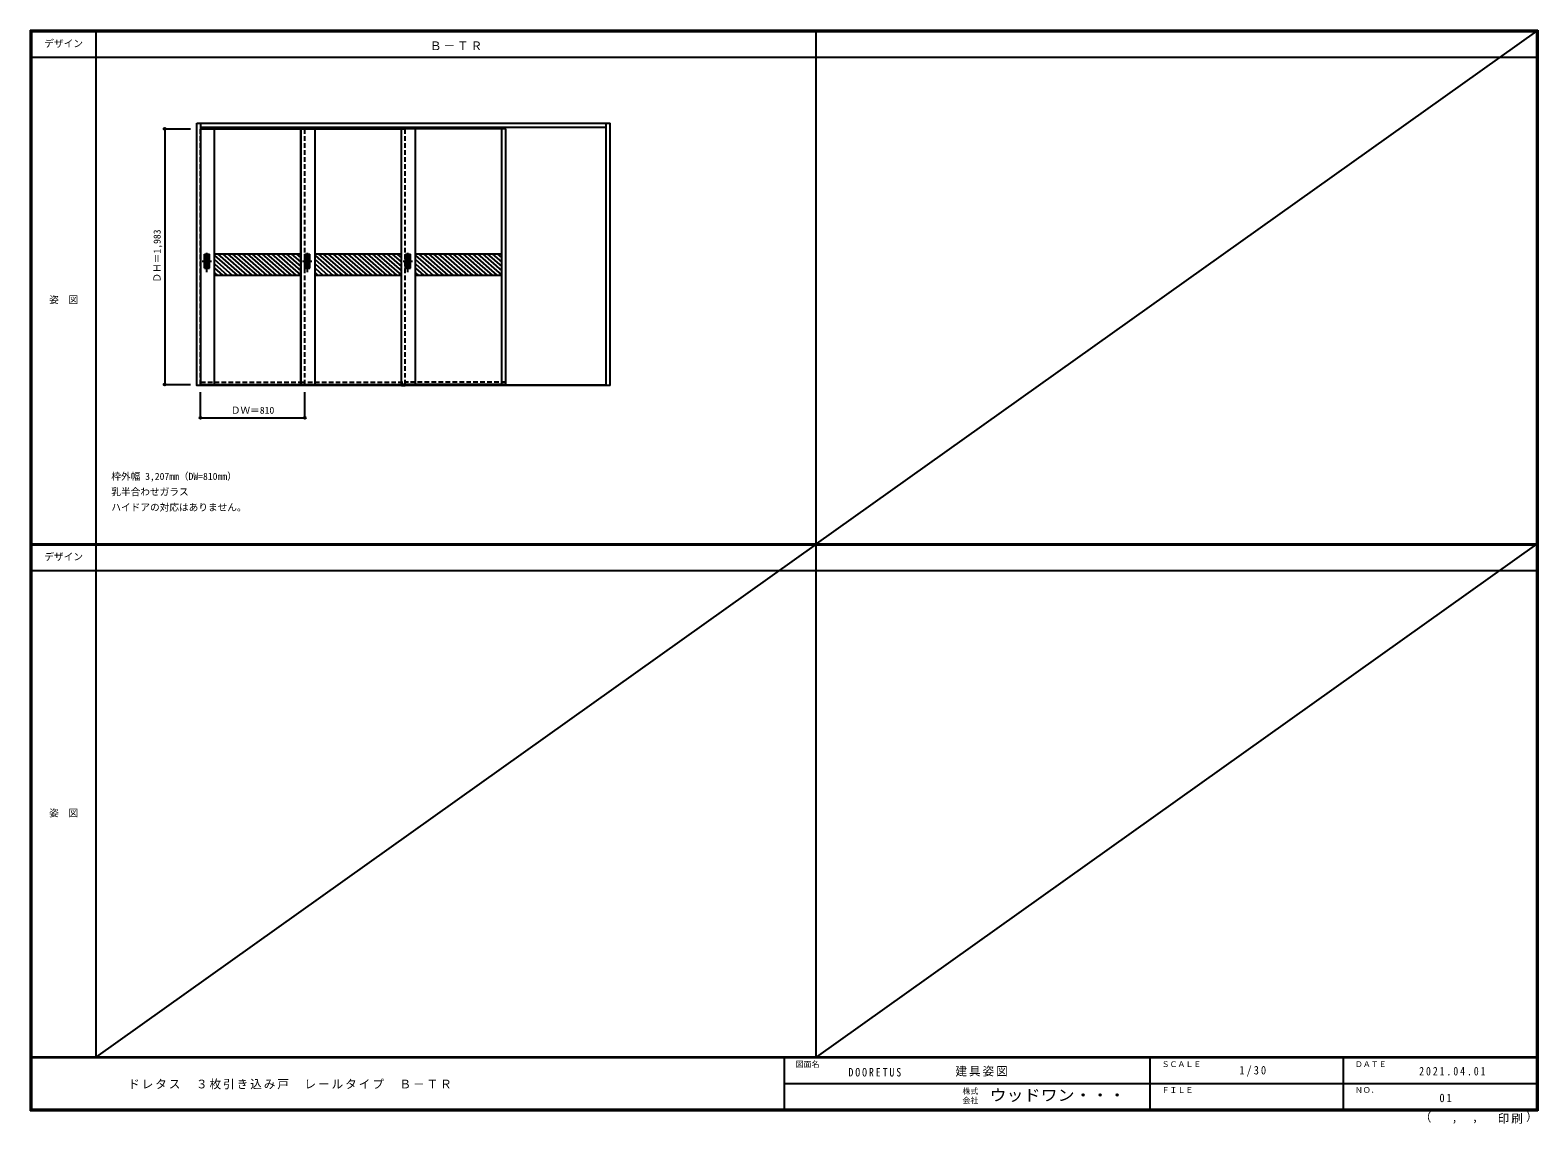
# Model space of a CAD drawing. Units: millimetres, scale not verified. Extents: x -6000 to 5700, y -4307 to 4175.
import ezdxf
from ezdxf.enums import TextEntityAlignment as Align

# ---------------------------------------------------------------- set-up
doc = ezdxf.new("R2010")
doc.units = ezdxf.units.MM
doc.header["$LTSCALE"] = 30
doc.header["$PDMODE"] = 32
doc.header["$PDSIZE"] = 15
doc.linetypes.add('CHAIN1', pattern=[8, 5, -1, 1, -1])
doc.linetypes.add('DASHED1', pattern=[1.8, 1.2, -0.6])
for name, color, linetype in [('0-2_扉', 7, 'Continuous'), ('0-4_枠', 3, 'Continuous'), ('0-6_引手', 7, 'Continuous'), ('0-A_文字', 7, 'Continuous'), ('0-B_寸法', 4, 'Continuous'), ('0-C_ハッチ', 4, 'Continuous'), ('F-1_枠', 6, 'Continuous'), ('F-A_文字', 7, 'Continuous')]:
    doc.layers.add(name, color=color, linetype=linetype)
doc.styles.add('ＭＳ ゴシック', font='')
doc.styles.get('ＭＳ ゴシック').set_extended_font_data('MS Gothic')

msp = doc.modelspace()

# ---------------------------------------------------------------- linework, layer by layer
at = {"layer": '0-2_扉'}
for p, q in [((-4676.15, 3409), (-3869.15, 3409)), ((-4569.15, 1426), (-4569.15, 3409)), ((-3899.15, 1426), (-3899.15, 3409)), ((-3899.15, 3409), (-3089.15, 3409)), ((-3897.15, 1426), (-3897.15, 3409)), ((-3789.15, 1426), (-3789.15, 3409)), ((-3119.15, 1426), (-3119.15, 3409)), ((-2309.15, 3409), (-3119.15, 3409)), ((-3117.15, 1426), (-3117.15, 3409)), ((-3009.15, 1426), (-3009.15, 3409)), ((-2339.15, 1426), (-2339.15, 3409)), ((-2309.15, 1426), (-2309.15, 3409)), ((-4569.15, 2441), (-3899.15, 2441)), ((-3789.15, 2441), (-3119.15, 2441)), ((-3009.15, 2441), (-2339.15, 2441)), ((-4569.15, 2276), (-3899.15, 2276)), ((-3789.15, 2276), (-3119.15, 2276)), ((-3009.15, 2276), (-2339.15, 2276)), ((-4676.15, 1426), (-3869.15, 1426)), ((-3899.15, 1426), (-3089.15, 1426)), ((-2309.15, 1426), (-3119.15, 1426))]:
    msp.add_line(p, q, dxfattribs=at)
at = {"layer": '0-2_扉', "linetype": 'DASHED1'}
for p, q in [((-4676.15, 1444), (-3899.15, 1444)), ((-3899.15, 1444), (-3089.15, 1444)), ((-2309.15, 1444), (-3089.15, 1444))]:
    msp.add_line(p, q, dxfattribs=at)
at = {"layer": '0-4_枠'}
for p, q in [((-4706.15, 3453), (-1499.15, 3453)), ((-4676.15, 1418), (-4676.15, 3453)), ((-4676.15, 3423), (-1529.15, 3423)), ((-1529.15, 1418), (-1529.15, 3453)), ((-1499.15, 1418), (-1499.15, 3453)), ((-1529.15, 1421), (-4676.15, 1421)), ((-1529.15, 1418), (-4676.15, 1418)), ((-3119.15, 1418), (-3089.15, 1418)), ((-1499.15, 1418), (-1529.15, 1418))]:
    msp.add_line(p, q, dxfattribs=at)
at = {"layer": '0-4_枠', "color": 4, "linetype": 'DASHED1'}
for p, q in [((-4679.15, 1426), (-4679.15, 3409)), ((-4676.15, 3409), (-4679.15, 3409)), ((-3869.15, 1426), (-3869.15, 3409)), ((-3089.15, 1426), (-3089.15, 3409)), ((-2339.15, 1421), (-2339.15, 3423)), ((-2309.15, 1421), (-2309.15, 3423)), ((-4676.15, 1426), (-4679.15, 1426))]:
    msp.add_line(p, q, dxfattribs=at)
at = {"layer": '0-4_枠'}
msp.add_lwpolyline([(-4676.15, 1418), (-4706.15, 1418), (-4706.15, 3453)], dxfattribs=at)
at = {"layer": '0-6_引手', "linetype": 'CHAIN1'}
for p, q in [((-4628.15, 2298.27), (-4628.15, 2469.12)), ((-3848.15, 2298.27), (-3848.15, 2469.12)), ((-3068.15, 2298.27), (-3068.15, 2469.12)), ((-4666.22, 2383.5), (-4593.71, 2383.5)), ((-3886.22, 2383.5), (-3813.71, 2383.5)), ((-3106.22, 2383.5), (-3033.71, 2383.5))]:
    msp.add_line(p, q, dxfattribs=at)
at = {"layer": '0-6_引手'}
for p, q in [((-4647.15, 2438.5), (-4609.15, 2438.5)), ((-4647.15, 2328.5), (-4647.15, 2438.5)), ((-4640.65, 2422.5), (-4615.65, 2422.5)), ((-4640.65, 2344.5), (-4640.65, 2422.5)), ((-4640.65, 2344.5), (-4615.65, 2344.5)), ((-4615.65, 2344.5), (-4615.65, 2422.5)), ((-4609.15, 2328.5), (-4609.15, 2438.5)), ((-3867.15, 2438.5), (-3829.15, 2438.5)), ((-3867.15, 2328.5), (-3867.15, 2438.5)), ((-3860.65, 2422.5), (-3835.65, 2422.5)), ((-3860.65, 2344.5), (-3860.65, 2422.5)), ((-3860.65, 2344.5), (-3835.65, 2344.5)), ((-3835.65, 2344.5), (-3835.65, 2422.5)), ((-3829.15, 2328.5), (-3829.15, 2438.5)), ((-3087.15, 2438.5), (-3049.15, 2438.5)), ((-3087.15, 2328.5), (-3087.15, 2438.5)), ((-3080.65, 2422.5), (-3055.65, 2422.5)), ((-3080.65, 2344.5), (-3080.65, 2422.5)), ((-3080.65, 2344.5), (-3055.65, 2344.5)), ((-3055.65, 2344.5), (-3055.65, 2422.5)), ((-3049.15, 2328.5), (-3049.15, 2438.5)), ((-4647.15, 2328.5), (-4609.15, 2328.5)), ((-3867.15, 2328.5), (-3829.15, 2328.5)), ((-3087.15, 2328.5), (-3049.15, 2328.5))]:
    msp.add_line(p, q, dxfattribs=at)
at = {"layer": '0-6_引手', "linetype": 'DASHED1'}
for p, q in [((-4612.15, 2332.5), (-4612.15, 2434.5)), ((-3832.15, 2332.5), (-3832.15, 2434.5)), ((-3052.15, 2332.5), (-3052.15, 2434.5)), ((-4644.15, 2332.5), (-4612.15, 2332.5)), ((-3864.15, 2332.5), (-3832.15, 2332.5)), ((-3084.15, 2332.5), (-3052.15, 2332.5))]:
    msp.add_line(p, q, dxfattribs=at)
for points in [[(-4644.15, 2332.5), (-4644.15, 2434.5), (-4612.15, 2434.5)], [(-3864.15, 2332.5), (-3864.15, 2434.5), (-3832.15, 2434.5)], [(-3084.15, 2332.5), (-3084.15, 2434.5), (-3052.15, 2434.5)]]:
    msp.add_lwpolyline(points, dxfattribs=at)
at = {"layer": '0-B_寸法'}
for p, q in [((-4956.15, 3409), (-4756.15, 3409)), ((-4956.15, 3409), (-4956.15, 1426)), ((-4956.15, 1426), (-4756.15, 1426)), ((-4679.15, 1168), (-4679.15, 1368)), ((-3869.15, 1168), (-3869.15, 1368)), ((-4679.15, 1168), (-3869.15, 1168))]:
    msp.add_line(p, q, dxfattribs=at)
at = {"layer": '0-B_寸法', "color": 7}
for p in [(-4956.15, 3409), (-4956.15, 1426), (-4679.15, 1168), (-3869.15, 1168)]:
    msp.add_point(p, dxfattribs=at)
at = {"layer": '0-C_ハッチ'}
for p, q in [((-4569.15, 2428.41), (-4394.16, 2276)), ((-4569.15, 2395.26), (-4432.22, 2276)), ((-4569.15, 2362.11), (-4470.29, 2276)), ((-4545.54, 2441), (-4356.1, 2276)), ((-4507.48, 2441), (-4318.03, 2276)), ((-4469.41, 2441), (-4279.97, 2276)), ((-4431.35, 2441), (-4241.9, 2276)), ((-4393.28, 2441), (-4203.84, 2276)), ((-4355.22, 2441), (-4165.77, 2276)), ((-4317.15, 2441), (-4127.71, 2276)), ((-4279.09, 2441), (-4089.64, 2276)), ((-4241.02, 2441), (-4051.58, 2276)), ((-4202.96, 2441), (-4013.52, 2276)), ((-4164.9, 2441), (-3975.45, 2276)), ((-4126.83, 2441), (-3937.39, 2276)), ((-4088.77, 2441), (-3899.32, 2276)), ((-4050.7, 2441), (-3899.15, 2309)), ((-4012.64, 2441), (-3899.15, 2342.16)), ((-3974.57, 2441), (-3899.15, 2375.31)), ((-3936.51, 2441), (-3899.15, 2408.46)), ((-3789.15, 2428.41), (-3614.16, 2276)), ((-3789.15, 2395.26), (-3652.22, 2276)), ((-3789.15, 2362.11), (-3690.29, 2276)), ((-3765.54, 2441), (-3576.1, 2276)), ((-3727.48, 2441), (-3538.03, 2276)), ((-3689.41, 2441), (-3499.97, 2276)), ((-3651.35, 2441), (-3461.9, 2276)), ((-3613.28, 2441), (-3423.84, 2276)), ((-3575.22, 2441), (-3385.77, 2276)), ((-3537.15, 2441), (-3347.71, 2276)), ((-3499.09, 2441), (-3309.64, 2276)), ((-3461.02, 2441), (-3271.58, 2276)), ((-3422.96, 2441), (-3233.52, 2276)), ((-3384.9, 2441), (-3195.45, 2276)), ((-3346.83, 2441), (-3157.39, 2276)), ((-3308.77, 2441), (-3119.32, 2276)), ((-3270.7, 2441), (-3119.15, 2309)), ((-3232.64, 2441), (-3119.15, 2342.16)), ((-3194.57, 2441), (-3119.15, 2375.31)), ((-3156.51, 2441), (-3119.15, 2408.46)), ((-3009.15, 2428.41), (-2834.16, 2276)), ((-3009.15, 2395.26), (-2872.22, 2276)), ((-3009.15, 2362.11), (-2910.29, 2276)), ((-2985.54, 2441), (-2796.1, 2276)), ((-2947.48, 2441), (-2758.03, 2276)), ((-2909.41, 2441), (-2719.97, 2276)), ((-2871.35, 2441), (-2681.9, 2276)), ((-2833.28, 2441), (-2643.84, 2276)), ((-2795.22, 2441), (-2605.77, 2276)), ((-2757.15, 2441), (-2567.71, 2276)), ((-2719.09, 2441), (-2529.64, 2276)), ((-2681.02, 2441), (-2491.58, 2276)), ((-2642.96, 2441), (-2453.52, 2276)), ((-2604.9, 2441), (-2415.45, 2276)), ((-2566.83, 2441), (-2377.39, 2276)), ((-2528.77, 2441), (-2339.32, 2276)), ((-2490.7, 2441), (-2339.15, 2309)), ((-2452.64, 2441), (-2339.15, 2342.16)), ((-2414.57, 2441), (-2339.15, 2375.31)), ((-2376.51, 2441), (-2339.15, 2408.46)), ((-4569.15, 2328.95), (-4508.35, 2276)), ((-4569.15, 2295.8), (-4546.42, 2276)), ((-3789.15, 2328.95), (-3728.35, 2276)), ((-3789.15, 2295.8), (-3766.42, 2276)), ((-3009.15, 2328.95), (-2948.35, 2276)), ((-3009.15, 2295.8), (-2986.42, 2276))]:
    msp.add_line(p, q, dxfattribs=at)
at = {"layer": 'F-1_枠'}
for p, q in [((-6000, 4175), (5700, 4175)), ((-6000, 4175), (-6000, -4205)), ((-6000, 4170), (5700, 4170)), ((-6000, 4165), (5700, 4165)), ((-5995, 4175), (-5995, -4205)), ((-5990, 4175), (-5990, -4205)), ((-5490, 4175), (-5490, -3790)), ((100, -3790), (100, 4175)), ((5690, 4175), (5690, -4205)), ((5695, 4175), (5695, -4205)), ((5700, 4175), (5700, -4205)), ((-6000, 3965), (5700, 3965)), ((-6000, 190.5), (5700, 190.5)), ((-6000, 187.5), (5700, 187.5)), ((-6000, 184.5), (5700, 184.5)), ((-6000, -15.5), (5700, -15.5)), ((5700, -3790), (-6000, -3790)), ((5700, -3795), (-6000, -3795)), ((-150, -3795), (-150, -4195)), ((2690, -3795), (2690, -4195)), ((4190, -3795), (4190, -4195)), ((-150, -3995), (5690, -3995.01)), ((5700, -4195), (-6000, -4195)), ((5700, -4200), (-6000, -4200)), ((5700, -4205), (-6000, -4205))]:
    msp.add_line(p, q, dxfattribs=at)
at = {"layer": 'F-A_文字'}
for p, q in [((5690, 4168), (100, 190.5)), ((100, 187.5), (-5490, -3790)), ((5690, 187.5), (100, -3790))]:
    msp.add_line(p, q, dxfattribs=at)

# ---------------------------------------------------------------- texts
at = {"layer": '0-A_文字', "style": 'ＭＳ ゴシック'}
for s, p in [('枠外幅 3,207mm（DW=810mm）', (-5370, 670.5)), ('乳半合わせガラス', (-5370, 550.5)), ('ハイドアの対応はありません。', (-5370, 430.5))]:
    msp.add_text(s, height=54.99, dxfattribs=at).set_placement(p, align=Align.BOTTOM_LEFT)
at = {"layer": '0-A_文字', "insert": (-2897.5, 4020), "char_height": 65.98, "attachment_point": 7, "style": 'ＭＳ ゴシック'}
msp.add_mtext('\\T1.17;Ｂ－ＴＲ', dxfattribs=at)
at = {"layer": '0-B_寸法', "color": 7, "style": 'ＭＳ ゴシック'}
msp.add_text('ＤＨ＝1,983', height=54.99, rotation=90, dxfattribs=at).set_placement((-4971.15, 2217.25), align=Align.BOTTOM_LEFT)
msp.add_text('ＤＷ＝810', height=54.99, dxfattribs=at).set_placement((-4442.9, 1183), align=Align.BOTTOM_LEFT)
at = {"layer": 'F-A_文字', "style": 'ＭＳ ゴシック'}
for s, height, p in [('デザイン', 54.99, (-5890, 4027.5)), ('姿\u3000図', 54.99, (-5852.5, 2040.25)), ('デザイン', 54.99, (-5890, 47)), ('姿\u3000図', 54.99, (-5852.5, -1940.25)), ('図面名', 43.99, (-60, -3880)), ('ＳＣＡＬＥ', 43.99, (2780, -3880)), ('ＤＡＴＥ', 43.99, (4280, -3880)), ('株式', 43.99, (1235, -4089)), ('ＦＩＬＥ', 43.99, (2780, -4080)), ('ＮＯ．', 43.99, (4280, -4080)), ('会社', 43.99, (1235, -4161)), ('（', 65.98, (4784.03, -4308.31)), ('）', 65.98, (5608.4, -4304.13)), (',', 65.98, (5031.28, -4308.31)), (',', 65.98, (5190.2, -4305.53))]:
    msp.add_text(s, height=height, dxfattribs=at).set_placement(p, align=Align.BOTTOM_LEFT)
at = {"layer": 'F-A_文字', "style": 'ＭＳ ゴシック', "width": 1.1}
msp.add_text('ウッドワン・・・', height=87.98, dxfattribs=at).set_placement((1445, -4155), align=Align.BOTTOM_LEFT)
at = {"layer": 'F-A_文字', "char_height": 65.98, "attachment_point": 7, "style": 'ＭＳ ゴシック'}
for s, insert in [('\\T1.17;建具姿図', (1180.42, -3940)), ('\\T1.38;\\W0.9;1/30', (3383.75, -3940)), ('\\T1.17;ドレタス\u3000３枚引き込み戸\u3000レールタイプ\u3000Ｂ－ＴＲ', (-5240, -4040)), ('\\T1.39;\\W0.85;DOORETUS', (350, -3940.79)), ('\\T1.39;\\W0.85;2021.04.01', (4778.75, -3932.5)), ('\\T1.36;\\W0.9;01', (4936.25, -4140)), ('\\T1.17;印刷', (5388.15, -4306.92))]:
    msp.add_mtext(s, dxfattribs=dict(at, insert=insert))

doc.saveas('drawing.dxf')
